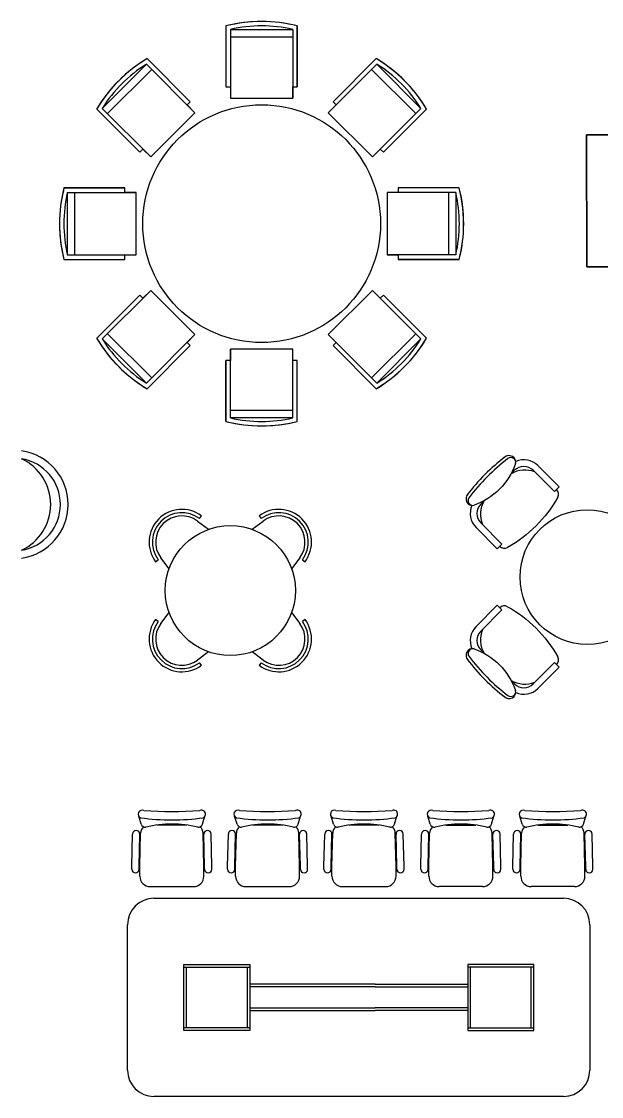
# Model space of a CAD drawing. Header units: inches. Extents: x -9234 to 10771, y 9659 to 27835.
# Drawn here: x 1799 to 6190, y 19700 to 27835 of the extents above; entities that cross this region are included whole.
import ezdxf

# ---------------------------------------------------------------- set-up
doc = ezdxf.new("R2010")
doc.units = ezdxf.units.IN
doc.header["$MEASUREMENT"] = 0
doc.layers.add('freecads.com', color=7, linetype='Continuous')

msp = doc.modelspace()

# ---------------------------------------------------------------- linework, layer by layer
for p, q in [((3467.4, 27825.3, 0), (3418.8, 27817.5, 0)), ((3533, 27832.3, 0), (3467.4, 27825.3, 0)), ((3586.7, 27835.1, 0), (3533, 27832.3, 0)), ((3644.6, 27835.1, 0), (3586.7, 27835.1, 0)), ((3686.9, 27833.2, 0), (3644.6, 27835.1, 0)), ((3719.9, 27830.6, 0), (3686.9, 27833.2, 0)), ((3752.5, 27827, 0), (3719.9, 27830.6, 0)), ((3798.2, 27820.3, 0), (3752.5, 27827, 0)), ((3369.7, 27807.3, 0), (3346.6, 27801.7, 0)), ((3346.6, 27801.7, 0), (3346.6, 27339.8, 0)), ((3418.8, 27817.5, 0), (3369.7, 27807.3, 0)), ((3824.7, 27815.6, 0), (3798.2, 27820.3, 0)), ((3866.7, 27806.6, 0), (3824.7, 27815.6, 0)), ((3886.6, 27801.7, 0), (3866.7, 27806.6, 0)), ((3886.6, 27339.8, 0), (3886.6, 27801.7, 0)), ((2673.9, 27505.1, 0), (2636.8, 27477.5, 0)), ((2695.9, 27520.4, 0), (2673.9, 27505.1, 0)), ((2732, 27543.8, 0), (2695.9, 27520.4, 0)), ((2749.5, 27554.4, 0), (2732, 27543.8, 0)), ((3076.1, 27227.8, 0), (2749.5, 27554.4, 0)), ((4483.7, 27554.4, 0), (4157.1, 27227.8, 0)), ((4504, 27542, 0), (4483.7, 27554.4, 0)), ((4545.9, 27514.5, 0), (4504, 27542, 0)), ((4585.8, 27485.6, 0), (4545.9, 27514.5, 0)), ((2586.1, 27435.5, 0), (2554.8, 27406.9, 0)), ((2611.2, 27457, 0), (2586.1, 27435.5, 0)), ((2636.8, 27477.5, 0), (2611.2, 27457, 0)), ((4637.1, 27444.2, 0), (4585.8, 27485.6, 0)), ((4677.1, 27408.2, 0), (4637.1, 27444.2, 0)), ((2513.9, 27365.9, 0), (2477.9, 27326, 0)), ((2554.8, 27406.9, 0), (2513.9, 27365.9, 0)), ((3346.6, 27339.8, 0), (3380.3, 27339.8, 0)), ((3380.3, 27339.8, 0), (3380.3, 27255.5, 0)), ((3852.8, 27255.5, 0), (3852.8, 27339.8, 0)), ((3852.8, 27339.8, 0), (3886.6, 27339.8, 0)), ((4718, 27367.3, 0), (4677.1, 27408.2, 0)), ((4746.6, 27336, 0), (4718, 27367.3, 0)), ((4768.1, 27310.8, 0), (4746.6, 27336, 0)), ((2436.4, 27274.7, 0), (2407.6, 27234.8, 0)), ((2477.9, 27326, 0), (2436.4, 27274.7, 0)), ((3380.3, 27255.5, 0), (3852.8, 27255.5, 0)), ((4788.6, 27285.3, 0), (4768.1, 27310.8, 0)), ((4816.2, 27248.2, 0), (4788.6, 27285.3, 0)), ((2380.1, 27192.9, 0), (2367.7, 27172.6, 0)), ((2367.7, 27172.6, 0), (2694.3, 26846, 0)), ((2407.6, 27234.8, 0), (2380.1, 27192.9, 0)), ((3052.2, 27203.9, 0), (3076.1, 27227.8, 0)), ((3111.9, 27144.3, 0), (3052.2, 27203.9, 0)), ((4180.9, 27203.9, 0), (4121.3, 27144.3, 0)), ((4157.1, 27227.8, 0), (4180.9, 27203.9, 0)), ((4538.9, 26846, 0), (4865.5, 27172.6, 0)), ((4831.5, 27226.1, 0), (4816.2, 27248.2, 0)), ((4854.9, 27190.1, 0), (4831.5, 27226.1, 0)), ((4865.5, 27172.6, 0), (4854.9, 27190.1, 0)), ((2777.8, 26810.2, 0), (3111.9, 27144.3, 0)), ((4121.3, 27144.3, 0), (4455.4, 26810.2, 0)), ((2694.3, 26846, 0), (2718.1, 26869.8, 0)), ((2718.1, 26869.8, 0), (2777.8, 26810.2, 0)), ((4455.4, 26810.2, 0), (4515.1, 26869.8, 0)), ((4515.1, 26869.8, 0), (4538.9, 26846, 0)), ((2115.5, 26555.6, 0), (2106.5, 26513.6, 0)), ((2120.3, 26575.5, 0), (2115.5, 26555.6, 0)), ((2582.2, 26575.5, 0), (2120.3, 26575.5, 0)), ((2582.2, 26541.7, 0), (2582.2, 26575.5, 0)), ((2666.6, 26541.7, 0), (2582.2, 26541.7, 0)), ((2666.6, 26069.2, 0), (2666.6, 26541.7, 0)), ((4651, 26541.7, 0), (4566.6, 26541.7, 0)), ((4566.6, 26541.7, 0), (4566.6, 26069.2, 0)), ((5112.8, 26575.5, 0), (4651, 26575.5, 0)), ((4651, 26575.5, 0), (4651, 26541.7, 0)), ((5118.4, 26552.3, 0), (5112.8, 26575.5, 0)), ((5128.6, 26503.2, 0), (5118.4, 26552.3, 0)), ((2095, 26441.4, 0), (2091.5, 26408.8, 0)), ((2101.7, 26487.1, 0), (2095, 26441.4, 0)), ((2106.5, 26513.6, 0), (2101.7, 26487.1, 0)), ((5136.4, 26454.6, 0), (5128.6, 26503.2, 0)), ((5143.4, 26389, 0), (5136.4, 26454.6, 0)), ((2088.8, 26375.8, 0), (2086.9, 26333.5, 0)), ((2091.5, 26408.8, 0), (2088.8, 26375.8, 0)), ((5146.2, 26335.3, 0), (5143.4, 26389, 0)), ((2086.9, 26333.5, 0), (2087, 26275.6, 0)), ((5144.3, 26235.1, 0), (5146.2, 26277.5, 0)), ((5146.2, 26277.5, 0), (5146.2, 26335.3, 0)), ((2087, 26275.6, 0), (2089.8, 26221.9, 0)), ((2089.8, 26221.9, 0), (2096.8, 26156.3, 0)), ((5138.1, 26169.6, 0), (5141.7, 26202.1, 0)), ((5141.7, 26202.1, 0), (5144.3, 26235.1, 0)), ((2096.8, 26156.3, 0), (2104.6, 26107.7, 0)), ((5126.7, 26097.4, 0), (5131.4, 26123.8, 0)), ((5131.4, 26123.8, 0), (5138.1, 26169.6, 0)), ((2104.6, 26107.7, 0), (2114.7, 26058.6, 0)), ((2114.7, 26058.6, 0), (2120.3, 26035.5, 0)), ((2120.3, 26035.5, 0), (2582.2, 26035.5, 0)), ((2582.2, 26035.5, 0), (2582.2, 26069.2, 0)), ((2582.2, 26069.2, 0), (2666.6, 26069.2, 0)), ((4566.6, 26069.2, 0), (4651, 26069.2, 0)), ((4651, 26069.2, 0), (4651, 26035.5, 0)), ((4651, 26035.5, 0), (5112.8, 26035.5, 0)), ((5112.8, 26035.5, 0), (5117.7, 26055.4, 0)), ((5117.7, 26055.4, 0), (5126.7, 26097.4, 0)), ((2777.8, 25800.8, 0), (2718.1, 25741.1, 0)), ((3111.9, 25466.7, 0), (2777.8, 25800.8, 0)), ((4455.4, 25800.8, 0), (4121.3, 25466.7, 0)), ((4515.1, 25741.1, 0), (4455.4, 25800.8, 0)), ((2694.3, 25765, 0), (2367.7, 25438.4, 0)), ((2718.1, 25741.1, 0), (2694.3, 25765, 0)), ((4538.9, 25765, 0), (4515.1, 25741.1, 0)), ((4865.5, 25438.4, 0), (4538.9, 25765, 0)), ((3052.2, 25407, 0), (3111.9, 25466.7, 0)), ((4121.3, 25466.7, 0), (4180.9, 25407, 0)), ((2367.7, 25438.4, 0), (2378.3, 25420.9, 0)), ((2378.3, 25420.9, 0), (2401.7, 25384.8, 0)), ((2401.7, 25384.8, 0), (2417, 25362.8, 0)), ((2749.5, 25056.5, 0), (3076.1, 25383.1, 0)), ((3076.1, 25383.1, 0), (3052.2, 25407, 0)), ((4180.9, 25407, 0), (4157.1, 25383.1, 0)), ((4157.1, 25383.1, 0), (4483.7, 25056.5, 0)), ((4825.6, 25376.1, 0), (4853.1, 25418.1, 0)), ((4853.1, 25418.1, 0), (4865.5, 25438.4, 0)), ((2417, 25362.8, 0), (2444.6, 25325.7, 0)), ((2444.6, 25325.7, 0), (2465.1, 25300.1, 0)), ((3380.3, 25355.5, 0), (3380.3, 25271.1, 0)), ((3852.8, 25355.5, 0), (3380.3, 25355.5, 0)), ((3852.8, 25271.1, 0), (3852.8, 25355.5, 0)), ((4755.3, 25284.9, 0), (4796.7, 25336.3, 0)), ((4796.7, 25336.3, 0), (4825.6, 25376.1, 0)), ((2465.1, 25300.1, 0), (2486.6, 25274.9, 0)), ((2486.6, 25274.9, 0), (2515.2, 25243.7, 0)), ((2515.2, 25243.7, 0), (2556.1, 25202.8, 0)), ((3380.3, 25271.1, 0), (3346.6, 25271.1, 0)), ((3346.6, 25271.1, 0), (3346.6, 24809.2, 0)), ((3886.6, 25271.1, 0), (3852.8, 25271.1, 0)), ((3886.6, 24809.2, 0), (3886.6, 25271.1, 0)), ((4678.4, 25204, 0), (4719.3, 25245, 0)), ((4719.3, 25245, 0), (4755.3, 25284.9, 0)), ((2556.1, 25202.8, 0), (2596.1, 25166.8, 0)), ((2596.1, 25166.8, 0), (2647.4, 25125.3, 0)), ((4596.4, 25133.5, 0), (4621.9, 25154, 0)), ((4621.9, 25154, 0), (4647.1, 25175.4, 0)), ((4647.1, 25175.4, 0), (4678.4, 25204, 0)), ((2647.4, 25125.3, 0), (2687.2, 25096.5, 0)), ((2687.2, 25096.5, 0), (2729.2, 25068.9, 0)), ((2729.2, 25068.9, 0), (2749.5, 25056.5, 0)), ((4483.7, 25056.5, 0), (4501.2, 25067.2, 0)), ((4501.2, 25067.2, 0), (4537.2, 25090.5, 0)), ((4537.2, 25090.5, 0), (4559.3, 25105.9, 0)), ((4559.3, 25105.9, 0), (4596.4, 25133.5, 0)), ((3346.6, 24809.2, 0), (3366.5, 24804.4, 0)), ((3366.5, 24804.4, 0), (3408.5, 24795.4, 0)), ((3408.5, 24795.4, 0), (3434.9, 24790.6, 0)), ((3434.9, 24790.6, 0), (3480.7, 24783.9, 0)), ((3480.7, 24783.9, 0), (3513.2, 24780.4, 0)), ((3513.2, 24780.4, 0), (3546.2, 24777.7, 0)), ((3546.2, 24777.7, 0), (3588.6, 24775.8, 0)), ((3588.6, 24775.8, 0), (3646.4, 24775.9, 0)), ((3646.4, 24775.9, 0), (3700.2, 24778.7, 0)), ((3700.2, 24778.7, 0), (3765.7, 24785.7, 0)), ((3765.7, 24785.7, 0), (3814.3, 24793.4, 0)), ((3814.3, 24793.4, 0), (3863.4, 24803.6, 0)), ((3863.4, 24803.6, 0), (3886.6, 24809.2, 0))]:
    msp.add_line(p, q)
at = {"ltscale": 100}
for p, q in [((3346.6, 27801.7, 0), (3346.6, 27339.8, 0)), ((3380.3, 27775.3, 0), (3852.8, 27775.3, 0)), ((3380.3, 27775.3, 0), (3380.3, 27255.5, 0)), ((3852.8, 27775.3, 0), (3852.8, 27255.5, 0)), ((3886.6, 27801.7, 0), (3886.6, 27339.8, 0)), ((3380.3, 27719.1, 0), (3852.8, 27719.1, 0)), ((2410.2, 27177.8, 0), (2744.3, 27511.9, 0)), ((2744.3, 27511.9, 0), (3111.9, 27144.3, 0)), ((2749.5, 27554.4, 0), (3076.1, 27227.8, 0)), ((4488.9, 27511.9, 0), (4121.3, 27144.3, 0)), ((4483.7, 27554.4, 0), (4157.1, 27227.8, 0)), ((4488.9, 27511.9, 0), (4823, 27177.8, 0)), ((2450, 27138, 0), (2784.1, 27472.1, 0)), ((4449.1, 27472.1, 0), (4783.2, 27138, 0)), ((3346.6, 27339.8, 0), (3380.3, 27339.8, 0)), ((3852.8, 27339.8, 0), (3886.6, 27339.8, 0)), ((3380.3, 27255.5, 0), (3852.8, 27255.5, 0)), ((2367.7, 27172.6, 0), (2694.3, 26846, 0)), ((2410.2, 27177.8, 0), (2777.8, 26810.2, 0)), ((3052.2, 27203.9, 0), (3076.1, 27227.8, 0)), ((4157.1, 27227.8, 0), (4180.9, 27203.9, 0)), ((4823, 27177.8, 0), (4455.4, 26810.2, 0)), ((4865.5, 27172.6, 0), (4538.9, 26846, 0)), ((2777.8, 26810.2, 0), (3111.9, 27144.3, 0)), ((4121.3, 27144.3, 0), (4455.4, 26810.2, 0)), ((2694.3, 26846, 0), (2718.1, 26869.8, 0)), ((4515.1, 26869.8, 0), (4538.9, 26846, 0)), ((2120.3, 26575.5, 0), (2582.2, 26575.5, 0)), ((2146.7, 26069.2, 0), (2146.7, 26541.7, 0)), ((2146.7, 26541.7, 0), (2666.6, 26541.7, 0)), ((2203, 26069.2, 0), (2203, 26541.7, 0)), ((2582.2, 26541.7, 0), (2582.2, 26575.5, 0)), ((2666.6, 26069.2, 0), (2666.6, 26541.7, 0)), ((4566.6, 26541.7, 0), (4566.6, 26069.2, 0)), ((5086.4, 26541.7, 0), (4566.6, 26541.7, 0)), ((4651, 26575.5, 0), (4651, 26541.7, 0)), ((5112.8, 26575.5, 0), (4651, 26575.5, 0)), ((5030.2, 26541.7, 0), (5030.2, 26069.2, 0)), ((5086.4, 26541.7, 0), (5086.4, 26069.2, 0)), ((2120.3, 26035.5, 0), (2582.2, 26035.5, 0)), ((2146.7, 26069.2, 0), (2666.6, 26069.2, 0)), ((2582.2, 26035.5, 0), (2582.2, 26069.2, 0)), ((5086.4, 26069.2, 0), (4566.6, 26069.2, 0)), ((4651, 26069.2, 0), (4651, 26035.5, 0)), ((5112.8, 26035.5, 0), (4651, 26035.5, 0)), ((2410.2, 25433.2, 0), (2777.8, 25800.8, 0)), ((3111.9, 25466.7, 0), (2777.8, 25800.8, 0)), ((4455.4, 25800.8, 0), (4121.3, 25466.7, 0)), ((4823, 25433.2, 0), (4455.4, 25800.8, 0)), ((2367.7, 25438.4, 0), (2694.3, 25765, 0)), ((2718.1, 25741.1, 0), (2694.3, 25765, 0)), ((4538.9, 25765, 0), (4515.1, 25741.1, 0)), ((4865.5, 25438.4, 0), (4538.9, 25765, 0)), ((2784.1, 25138.9, 0), (2450, 25473, 0)), ((2744.3, 25099.1, 0), (3111.9, 25466.7, 0)), ((4488.9, 25099.1, 0), (4121.3, 25466.7, 0)), ((4783.2, 25473, 0), (4449.1, 25138.9, 0)), ((2744.3, 25099.1, 0), (2410.2, 25433.2, 0)), ((2749.5, 25056.5, 0), (3076.1, 25383.1, 0)), ((3076.1, 25383.1, 0), (3052.2, 25407, 0)), ((4180.9, 25407, 0), (4157.1, 25383.1, 0)), ((4483.7, 25056.5, 0), (4157.1, 25383.1, 0)), ((4823, 25433.2, 0), (4488.9, 25099.1, 0)), ((3852.8, 25355.5, 0), (3380.3, 25355.5, 0)), ((3380.3, 24835.6, 0), (3380.3, 25355.5, 0)), ((3852.8, 24835.6, 0), (3852.8, 25355.5, 0)), ((3380.3, 25271.1, 0), (3346.6, 25271.1, 0)), ((3346.6, 24809.2, 0), (3346.6, 25271.1, 0)), ((3886.6, 25271.1, 0), (3852.8, 25271.1, 0)), ((3886.6, 24809.2, 0), (3886.6, 25271.1, 0)), ((3852.8, 24891.9, 0), (3380.3, 24891.9, 0)), ((3852.8, 24835.6, 0), (3380.3, 24835.6, 0))]:
    msp.add_line(p, q, dxfattribs=at)
msp.add_circle((3616.6, 26305.5, 0), 900)
for centre, radius, start, end in [((3616.6, 26738.6, 0), 1096.9, 75.74997, 104.25003), ((3616.6, 26761.1, 0), 1041.3, 76.88689, 103.11311), ((3310.3, 26611.7, 0), 1096.9, 120.74997, 149.25003), ((3294.4, 26627.7, 0), 1041.3, 121.88689, 148.11311), ((3922.9, 26611.7, 0), 1096.9, 30.74997, 59.25003), ((3938.8, 26627.7, 0), 1041.3, 31.88689, 58.11311), ((3183.5, 26305.5, 0), 1096.9, 165.74997, 194.25003), ((3160.9, 26305.5, 0), 1041.3, 166.88689, 193.11311), ((4072.3, 26305.5, 0), 1041.3, 346.88689, 13.11311), ((4049.7, 26305.5, 0), 1096.9, 345.74997, 14.25003), ((3310.3, 25999.2, 0), 1096.9, 210.74997, 239.25003), ((3294.4, 25983.3, 0), 1041.3, 211.88689, 238.11311), ((3922.9, 25999.2, 0), 1096.9, 300.74997, 329.25003), ((3938.8, 25983.3, 0), 1041.3, 301.88689, 328.11311), ((3616.6, 25849.8, 0), 1041.3, 256.88689, 283.11311), ((3616.6, 25872.3, 0), 1096.9, 255.74997, 284.25003)]:
    msp.add_arc(centre, radius, start, end, dxfattribs=at)
at = {"layer": 'freecads.com'}
for p, q in [((10576.2, 26987.3, 0), (6076.3, 26978.1, 0)), ((6076.3, 26978.1, 0), (10576.2, 26987.3, 0)), ((6076.3, 26978.1, 0), (6078.3, 25978.1, 0)), ((6078.3, 25978.1, 0), (6076.3, 26978.1, 0)), ((6078.3, 25978.1, 0), (10578.3, 25987.3, 0)), ((10578.3, 25987.3, 0), (6078.3, 25978.1, 0)), ((5531.6, 24438.9), (5505.5, 24412.8)), ((5833.8, 24278.1), (5673, 24438.9)), ((5869.2, 24313.4), (5708.3, 24474.3)), ((5869.2, 24313.4), (5833.8, 24278.1)), ((5301, 24208.4), (5275, 24182.3)), ((3146.4, 24074.2), (3161.1, 24094)), ((3598.2, 24094), (3612.9, 24074.2)), ((3131.6, 24054.5), (3214.8, 23992.4)), ((3544.5, 23992.4), (3627.7, 24054.5)), ((5400.4, 23844.7), (5239.6, 24005.5)), ((5435.8, 23880.1), (5275, 24040.9)), ((5435.8, 23880.1), (5400.4, 23844.7)), ((2814.3, 23747.2), (2834, 23761.9)), ((2915.9, 23693.5), (2853.7, 23776.6)), ((3905.6, 23776.6), (3843.4, 23693.5)), ((3925.3, 23761.9), (3945, 23747.2)), ((2853.7, 23280.6), (2915.9, 23363.7)), ((3843.4, 23363.7), (3905.6, 23280.6)), ((5400.4, 23417.5), (5239.6, 23256.7)), ((5435.8, 23382.1), (5275, 23221.3)), ((5435.8, 23382.1), (5400.4, 23417.5)), ((2834, 23295.3), (2814.3, 23310.1)), ((3945, 23310.1), (3925.3, 23295.3)), ((3214.8, 23064.9), (3131.6, 23002.7)), ((3627.7, 23002.7), (3544.5, 23064.9)), ((5301, 23053.8), (5275, 23079.9)), ((3161.1, 22963.3), (3146.4, 22983)), ((3612.9, 22983), (3598.2, 22963.3)), ((5833.8, 22984.1), (5673, 22823.3)), ((5869.2, 22948.8), (5708.3, 22787.9)), ((5869.2, 22948.8), (5833.8, 22984.1)), ((5531.6, 22823.3), (5505.5, 22849.4)), ((2705.3, 21760.1), (2687.3, 21820.7)), ((3168.4, 21760.1), (3186.4, 21820.7)), ((3430.3, 21760.1), (3412.3, 21820.7)), ((3893.3, 21760.1), (3911.3, 21820.7)), ((4160.1, 21760.1), (4142.1, 21820.7)), ((4623.2, 21760.1), (4641.1, 21820.7)), ((4893.5, 21760.1), (4875.5, 21820.7)), ((5356.5, 21760.1), (5374.5, 21820.7)), ((5589.9, 21760.1), (5571.9, 21820.7)), ((6053, 21760.1), (6071, 21820.7)), ((3051, 21753.9), (2822.7, 21753.9)), ((3776, 21753.9), (3547.6, 21753.9)), ((4505.8, 21753.9), (4277.4, 21753.9)), ((5010.8, 21753.9), (5239.2, 21753.9)), ((5707.2, 21753.9), (5935.6, 21753.9)), ((2633.8, 21440.2), (2639.9, 21686.6)), ((2688.4, 21440.2), (2694.4, 21686.6)), ((2694.4, 21440.2), (2700.5, 21693.3)), ((3179.3, 21440.2), (3173.2, 21693.3)), ((3185.3, 21440.2), (3179.3, 21686.6)), ((3239.9, 21440.2), (3233.8, 21686.6)), ((3358.8, 21440.2), (3364.8, 21686.6)), ((3413.3, 21440.2), (3419.4, 21686.6)), ((3419.4, 21440.2), (3425.4, 21693.3)), ((3904.2, 21440.2), (3898.2, 21693.3)), ((3910.3, 21440.2), (3904.2, 21686.6)), ((3964.8, 21440.2), (3958.8, 21686.6)), ((4088.6, 21440.2), (4094.6, 21686.6)), ((4143.1, 21440.2), (4149.2, 21686.6)), ((4149.2, 21440.2), (4155.3, 21693.3)), ((4634, 21440.2), (4628, 21693.3)), ((4640.1, 21440.2), (4634, 21686.6)), ((4694.6, 21440.2), (4688.6, 21686.6)), ((4822, 21440.2), (4828, 21686.6)), ((4876.5, 21440.2), (4882.6, 21686.6)), ((4882.6, 21440.2), (4888.6, 21693.3)), ((5367.4, 21440.2), (5361.4, 21693.3)), ((5373.5, 21440.2), (5367.4, 21686.6)), ((5428, 21440.2), (5422, 21686.6)), ((5518.4, 21440.2), (5524.5, 21686.6)), ((5572.9, 21440.2), (5579, 21686.6)), ((5579, 21440.2), (5585.1, 21693.3)), ((6063.9, 21440.2), (6057.8, 21693.3)), ((6069.9, 21440.2), (6063.9, 21686.6)), ((6124.5, 21440.2), (6118.4, 21686.6)), ((2633.8, 21419.3), (2633.8, 21440.2)), ((2688.4, 21419.3), (2688.4, 21440.2)), ((2694.4, 21367.4), (2694.4, 21440.2)), ((3179.3, 21367.4), (3179.3, 21440.2)), ((3185.3, 21419.3), (3185.3, 21440.2)), ((3239.9, 21419.3), (3239.9, 21440.2)), ((3358.8, 21419.3), (3358.8, 21440.2)), ((3413.3, 21419.3), (3413.3, 21440.2)), ((3419.4, 21367.4), (3419.4, 21440.2)), ((3904.2, 21367.4), (3904.2, 21440.2)), ((3910.3, 21419.3), (3910.3, 21440.2)), ((3964.8, 21419.3), (3964.8, 21440.2)), ((4088.6, 21419.3), (4088.6, 21440.2)), ((4143.1, 21419.3), (4143.1, 21440.2)), ((4149.2, 21367.4), (4149.2, 21440.2)), ((4634, 21367.4), (4634, 21440.2)), ((4640.1, 21419.3), (4640.1, 21440.2)), ((4694.6, 21419.3), (4694.6, 21440.2)), ((4822, 21419.3), (4822, 21440.2)), ((4876.5, 21419.3), (4876.5, 21440.2)), ((4882.6, 21367.4), (4882.6, 21440.2)), ((5367.4, 21367.4), (5367.4, 21440.2)), ((5373.5, 21419.3), (5373.5, 21440.2)), ((5428, 21419.3), (5428, 21440.2)), ((5518.4, 21419.3), (5518.4, 21440.2)), ((5572.9, 21419.3), (5572.9, 21440.2)), ((5579, 21367.4), (5579, 21440.2)), ((6063.9, 21367.4), (6063.9, 21440.2)), ((6069.9, 21419.3), (6069.9, 21440.2)), ((6124.5, 21419.3), (6124.5, 21440.2)), ((2773.2, 21288.6), (3100.5, 21288.6)), ((3498.2, 21288.6), (3825.4, 21288.6)), ((4228, 21288.6), (4555.3, 21288.6)), ((5288.6, 21288.6), (4961.4, 21288.6)), ((5985.1, 21288.6), (5657.8, 21288.6)), ((2801.6, 21200.1), (5901.6, 21200.1)), ((2601.6, 19900.1), (2601.6, 21000.1)), ((6101.6, 21000.1), (6101.6, 19900.1)), ((3026.6, 20200.1), (3026.6, 20700.1)), ((3026.6, 20700.1), (3526.6, 20700.1)), ((3026.6, 20680.1), (3526.6, 20680.1)), ((3046.6, 20220.1), (3046.6, 20680.1)), ((3506.6, 20680.1), (3506.6, 20220.1)), ((3526.6, 20700.1), (3526.6, 20200.1)), ((5676.6, 20700.1), (5176.6, 20700.1)), ((5176.6, 20700.1), (5176.6, 20200.1)), ((5676.6, 20680.1), (5176.6, 20680.1)), ((5196.6, 20680.1), (5196.6, 20220.1)), ((5656.6, 20220.1), (5656.6, 20680.1)), ((5676.6, 20200.1), (5676.6, 20700.1)), ((4476.6, 20550.1), (3526.6, 20550.1)), ((4476.6, 20530.1), (3526.6, 20530.1)), ((4476.6, 20550.1), (5176.6, 20550.1)), ((4476.6, 20530.1), (5176.6, 20530.1)), ((3526.6, 20370.1), (4476.6, 20370.1)), ((3526.6, 20350.1), (4476.6, 20350.1)), ((5176.6, 20370.1), (4476.6, 20370.1)), ((5176.6, 20350.1), (4476.6, 20350.1)), ((3526.6, 20220.1), (3026.6, 20220.1)), ((3526.6, 20200.1), (3026.6, 20200.1)), ((5176.6, 20220.1), (5676.6, 20220.1)), ((5176.6, 20200.1), (5676.6, 20200.1)), ((5901.6, 19700.1), (2801.6, 19700.1))]:
    msp.add_line(p, q, dxfattribs=at)
for centre, radius in [((6082.8, 23631.1), 510), ((3379.7, 23528.6), 492.2)]:
    msp.add_circle(centre, radius, dxfattribs=at)
for centre, radius, start, end in [((1743.2, 24180.4), 408.8, 277.77582, 82.22418), ((1637.9, 24180.4), 381.6, 294.89999, 65.10001), ((1742.5, 24180.4), 350.6, 279.20019, 80.79981), ((6361.5, 23352.4), 1491.1, 127.1831, 142.8169), ((6443.3, 23270.5), 1582.7, 127.43649, 142.56352), ((5490.5, 24500.5), 50, 347.04661, 134.99999), ((5503.6, 24498.1), 36.7, 349.34986, 127.43589), ((5602.3, 24368.2), 150, 45.00014, 114.38137), ((5609.2, 24236.1), 205, 68.12057, 120.41294), ((5602.3, 24368.2), 100, 45.00014, 135.00029), ((5213.4, 24223.3), 50, 135.00001, 282.95385), ((5814.9, 24259.2), 50, 330.73571, 45), ((5215.8, 24210.3), 36.7, 142.56373, 280.64977), ((5345.7, 24111.6), 150, 155.61892, 225.00015), ((5345.7, 24111.6), 100, 135, 225.00015), ((5477.8, 24104.6), 205, 149.58735, 201.87971), ((3012.7, 23895.6), 247.8, 53.20622, 216.79417), ((3012.7, 23895.6), 223.1, 53.20622, 216.79417), ((3012.7, 23895.6), 198.5, 53.20622, 216.79417), ((3746.6, 23895.6), 247.8, 323.20622, 126.79417), ((3746.6, 23895.6), 223.1, 323.20622, 126.79417), ((3746.6, 23895.6), 198.5, 323.20622, 126.79417), ((5454.7, 23899), 50, 225.00029, 299.26458), ((5454.7, 23363.2), 50, 60.73542, 134.99971), ((3012.7, 23161.7), 247.8, 143.20622, 306.79417), ((3012.7, 23161.7), 223.1, 143.20622, 306.79417), ((3012.7, 23161.7), 198.5, 143.20622, 306.79417), ((3746.6, 23161.7), 247.8, 233.20622, 36.79417), ((3746.6, 23161.7), 223.1, 233.20622, 36.79417), ((3746.6, 23161.7), 198.5, 233.20622, 36.79417), ((5345.7, 23150.6), 150, 134.99985, 204.38108), ((5345.7, 23150.6), 100, 134.99985, 225), ((5477.8, 23157.6), 205, 158.12029, 210.41265), ((5213.4, 23038.9), 50, 77.04615, 224.99999), ((5215.8, 23051.9), 36.7, 79.35023, 217.43627), ((6443.3, 23991.7), 1582.7, 217.43648, 232.56351), ((5814.9, 23003), 50, 315, 29.26429), ((6361.5, 23909.8), 1491.1, 217.1831, 232.8169), ((5609.2, 23026.1), 205, 239.58706, 291.87943), ((5602.3, 22894), 100, 224.99971, 314.99986), ((5602.3, 22894), 150, 245.61863, 314.99986), ((5490.5, 22761.7), 50, 225.00001, 12.95339), ((5503.6, 22764.1), 36.7, 232.56355, 10.64959), ((2712.6, 21837.5), 30.3, 66.54383, 246.54383), ((2936.9, 23525.2), 1731.7, 262.15528, 277.84472), ((2936.9, 24381.8), 2525.4, 265.17915, 274.82085), ((3161.2, 21837.5), 30.3, 293.45617, 113.45617), ((3437.5, 21837.5), 30.3, 66.54383, 246.54383), ((3661.8, 23525.2), 1731.7, 262.15528, 277.84472), ((3661.8, 24381.8), 2525.4, 265.17915, 274.82085), ((3886.1, 21837.5), 30.3, 293.45617, 113.45617), ((4167.3, 21837.5), 30.3, 66.54383, 246.54383), ((4391.6, 23525.2), 1731.7, 262.15528, 277.84472), ((4391.6, 24381.8), 2525.4, 265.17915, 274.82085), ((4615.9, 21837.5), 30.3, 293.45617, 113.45617), ((4900.7, 21837.5), 30.3, 66.54383, 246.54383), ((5125, 23525.2), 1731.7, 262.15528, 277.84472), ((5125, 24381.8), 2525.4, 265.17915, 274.82085), ((5349.3, 21837.5), 30.3, 293.45617, 113.45617), ((5597.1, 21837.5), 30.3, 66.54383, 246.54383), ((5821.4, 23525.2), 1731.7, 262.15528, 277.84472), ((5821.4, 24381.8), 2525.4, 265.17915, 274.82085), ((6045.7, 21837.5), 30.3, 293.45617, 113.45617), ((2761.1, 21693.3), 60.6, 128.7615, 180), ((2734.4, 21768.7), 30.3, 196.53025, 282.86701), ((2936.9, 20908.7), 853.2, 76.73808, 103.26192), ((3139.3, 21768.7), 30.3, 257.13299, 343.46975), ((3112.6, 21693.3), 60.6, 0, 51.2385), ((3486.1, 21693.3), 60.6, 128.7615, 180), ((3459.3, 21768.7), 30.3, 196.53025, 282.86701), ((3661.8, 20908.7), 853.2, 76.73808, 103.26192), ((3864.3, 21768.7), 30.3, 257.13299, 343.46975), ((3837.6, 21693.3), 60.6, 0, 51.2385), ((4215.9, 21693.3), 60.6, 128.7615, 180), ((4189.1, 21768.7), 30.3, 196.53025, 282.86701), ((4391.6, 20908.7), 853.2, 76.73808, 103.26192), ((4594.1, 21768.7), 30.3, 257.13299, 343.46975), ((4567.4, 21693.3), 60.6, 0, 51.2385), ((4949.3, 21693.3), 60.6, 128.7615, 180), ((4922.5, 21768.7), 30.3, 196.53025, 282.86701), ((5125, 20908.7), 853.2, 76.73808, 103.26192), ((5327.5, 21768.7), 30.3, 257.13299, 343.46975), ((5300.8, 21693.3), 60.6, 0, 51.2385), ((5645.7, 21693.3), 60.6, 128.7615, 180), ((5618.9, 21768.7), 30.3, 196.53025, 282.86701), ((5821.4, 20908.7), 853.2, 76.73808, 103.26192), ((6023.9, 21768.7), 30.3, 257.13299, 343.46975), ((5997.2, 21693.3), 60.6, 0, 51.2385), ((2667.2, 21686.6), 27.3, 0, 180), ((3206.6, 21686.6), 27.3, 0, 180), ((3392.1, 21686.6), 27.3, 0, 180), ((3931.5, 21686.6), 27.3, 0, 180), ((4121.9, 21686.6), 27.3, 0, 180), ((4661.3, 21686.6), 27.3, 0, 180), ((4855.3, 21686.6), 27.3, 0, 180), ((5394.7, 21686.6), 27.3, 0, 180), ((5551.7, 21686.6), 27.3, 0, 180), ((6091.1, 21686.6), 27.3, 0, 180), ((2661.1, 21419.3), 27.3, 180, 0), ((3212.6, 21419.3), 27.3, 180, 0), ((3386.1, 21419.3), 27.3, 180, 0), ((3937.6, 21419.3), 27.3, 180, 0), ((4115.9, 21419.3), 27.3, 180, 0), ((4667.4, 21419.3), 27.3, 180, 0), ((4849.3, 21419.3), 27.3, 180, 0), ((5400.8, 21419.3), 27.3, 180, 0), ((5545.7, 21419.3), 27.3, 180, 0), ((6097.2, 21419.3), 27.3, 180, 0), ((2773.2, 21367.4), 78.8, 180, 270), ((3100.5, 21367.4), 78.8, 270, 0), ((3498.2, 21367.4), 78.8, 180, 270), ((3825.4, 21367.4), 78.8, 270, 0), ((4228, 21367.4), 78.8, 180, 270), ((4555.3, 21367.4), 78.8, 270, 0), ((4961.4, 21367.4), 78.8, 180, 270), ((5288.6, 21367.4), 78.8, 270, 0), ((5657.8, 21367.4), 78.8, 180, 270), ((5985.1, 21367.4), 78.8, 270, 0), ((2801.6, 21000.1), 200, 90, 180), ((5901.6, 21000.1), 200, 0, 90), ((2801.6, 19900.1), 200, 180, 270), ((5901.6, 19900.1), 200, 270, 0)]:
    msp.add_arc(centre, radius, start, end, dxfattribs=at)
at = {"layer": 'freecads.com', "extrusion": (0, 0, -1)}
for centre, radius, start, end in [((-5057.4, 24656.4), 510, 199.12977, 250.87023), ((-4995.5, 24718.4), 989.3, 209.26477, 240.73523), ((-4995.5, 22543.8), 989.3, 119.26477, 150.73523), ((-5057.4, 22605.8), 510, 109.12977, 160.87023)]:
    msp.add_arc(centre, radius, start, end, dxfattribs=at)

doc.saveas('drawing.dxf')
